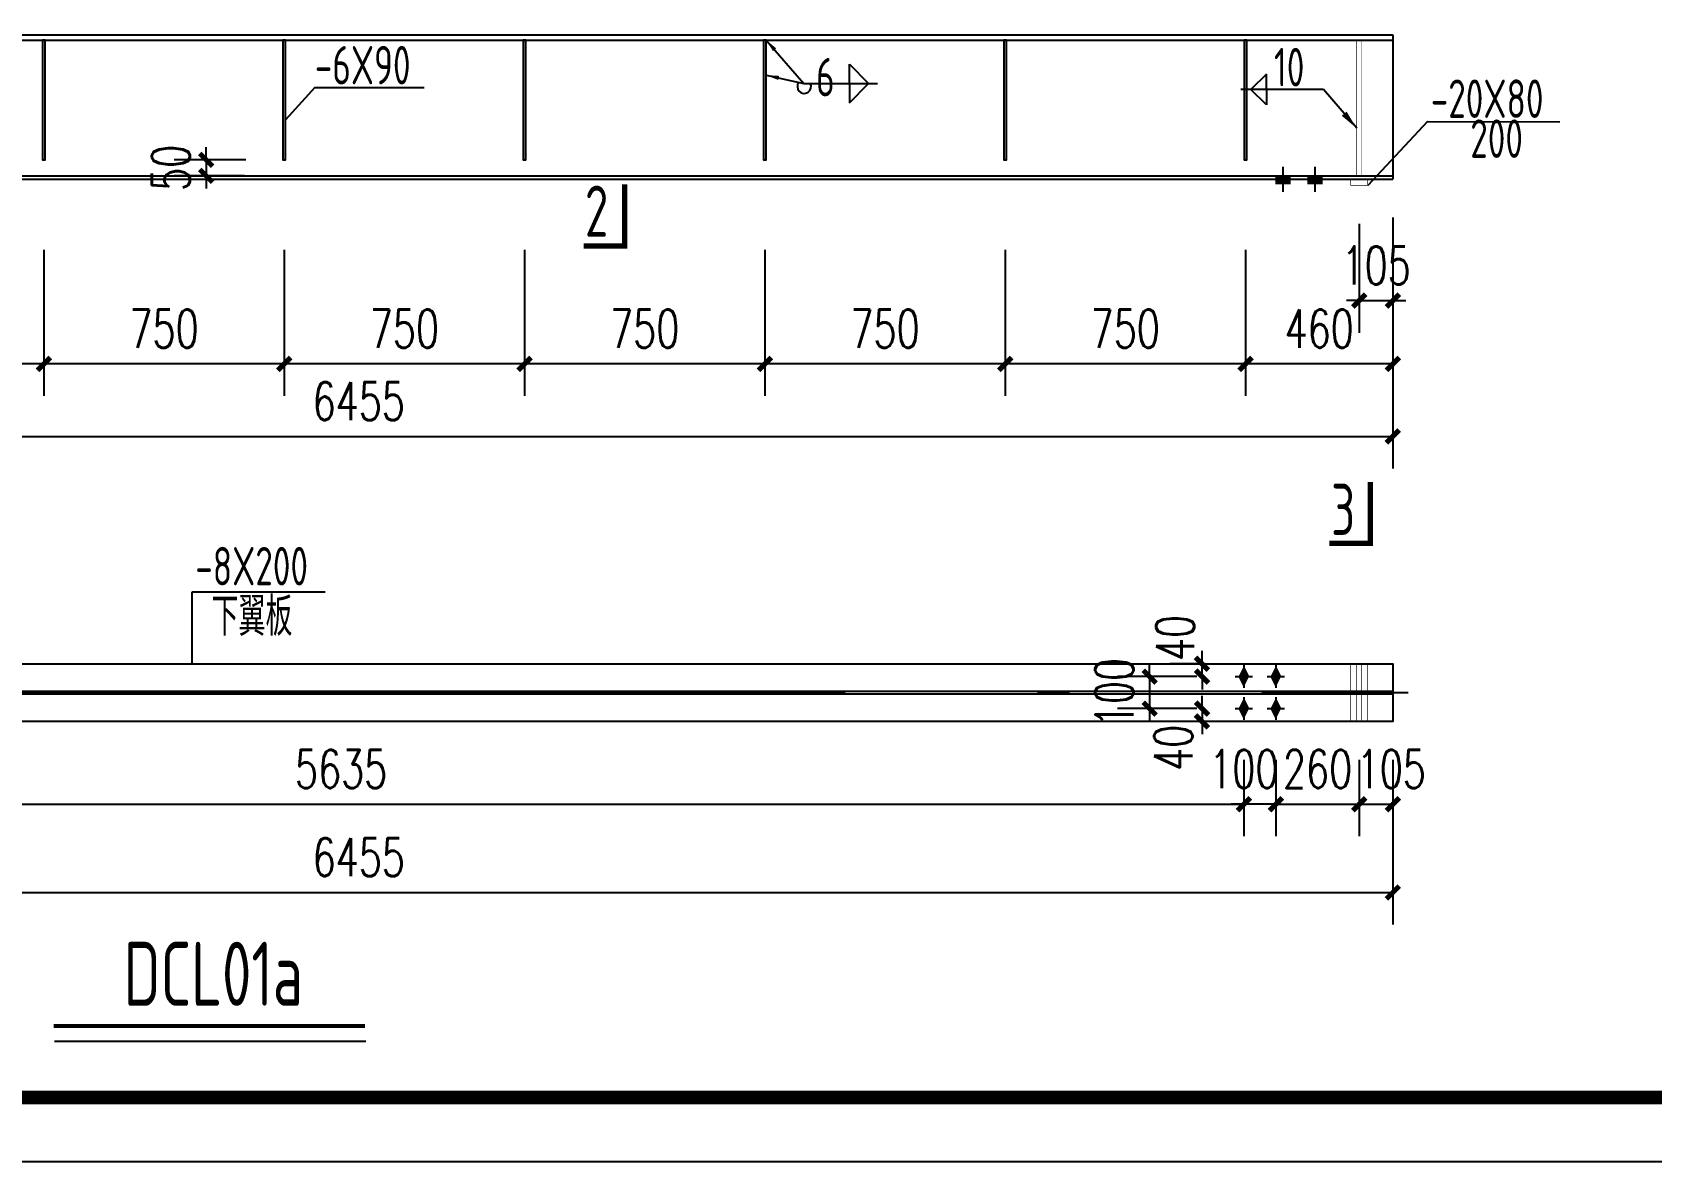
# Model space of a CAD drawing. Extents: x -33967 to 1773478, y -1022458 to -784650.
# Drawn here: x 801847 to 827114, y -1022458 to -1004831 of the extents above; entities that cross this region are included whole.
import ezdxf
from ezdxf.enums import TextEntityAlignment as Align

# ---------------------------------------------------------------- set-up
doc = ezdxf.new("R2010")
doc.units = 0
doc.header["$LTSCALE"] = 1000
doc.header["$MEASUREMENT"] = 0
doc.linetypes.add('ACAD_ISO04W100', pattern=[30.5, 24, -3, 0.5, -3])
doc.linetypes.add('DASHED', pattern=[0.75, 0.5, -0.25])
for name, color, linetype in [('AXIS', 3, 'Continuous'), ('BOLT', 251, 'Continuous'), ('NUM', 7, 'Continuous'), ('PUB_DIM', 3, 'Continuous'), ('PUB_TITLE', 4, 'Continuous'), ('PZ', 202, 'Continuous'), ('TEXT', 7, 'Continuous'), ('THIN', 7, 'Continuous'), ('WELD', 7, 'Continuous'), ('吊车梁', 161, 'Continuous'), ('框线', 252, 'Continuous'), ('轴线', 8, 'ACAD_ISO04W100')]:
    doc.layers.add(name, color=color, linetype=linetype)
doc.styles.add('_TCH_DIM_T3', font='SIMPLEX', dxfattribs={"width": 0.705882, "bigfont": 'GBCBIG'})
doc.styles.get("Standard").update_dxf_attribs({"font": 'gbenor.shx', "bigfont": 'gbcbig.shx'})
doc.styles.add('TSSD_Label', font='tssdeng.shx', dxfattribs={"width": 0.7, "bigfont": 'hztxt.shx'})
doc.dimstyles.new('TCH-200-5', dxfattribs={"dimtxt": 595, "dimasz": 200, "dimexe": 500, "dimexo": 600, "dimgap": 252.5, "dimtad": 1, "dimdec": 0, "dimlfac": 0.2, "dimzin": 0, "dimdsep": 46, "dimtxsty": '_TCH_DIM_T3', "dimblk": 'ARCHTICK', "dimcen": 0.09, "dimclrd": 124, "dimclre": 124, "dimclrt": 7, "dimazin": 2, "dimtfac": 1, "dimtdec": 0, "dimtix": 1, "dimtmove": 2, "dimatfit": 3, "dimfxl": 1, "dimtolj": 1, "dimtzin": 0, "dimarcsym": 0})
doc.dimstyles.new('TSSD_LEADER_STYLE_200.0', dxfattribs={"dimtxt": 0.18, "dimasz": 200, "dimexe": 0.18, "dimexo": 0.0625, "dimgap": 0.09, "dimtad": 0, "dimtih": 1, "dimtoh": 1, "dimdec": 4, "dimzin": 0, "dimdsep": 46, "dimtxsty": 'Standard', "dimcen": 0.09, "dimadec": 0, "dimazin": 0, "dimtfac": 1, "dimtdec": 4, "dimtofl": 0, "dimtmove": 0, "dimatfit": 3, "dimfxl": 1, "dimtolj": 1, "dimtzin": 0, "dimarcsym": 0})

# ---------------------------------------------------------------- blocks, each defined once
blk = doc.blocks.new('_WELD004')
at = {"color": 0, "linetype": 'ByBlock'}
for p, q in [((0, 1), (1, 0)), ((0, 0), (0, 1))]:
    blk.add_line(p, q, dxfattribs=at)
blk = doc.blocks.new('_ArchTick')
at = {"color": 0, "linetype": 'ByBlock', "const_width": 0.4}
blk.add_lwpolyline([(-0.5, -0.5), (0.5, 0.5)], dxfattribs=at)
blk = doc.blocks.new('*D318')
at = {"layer": 'AXIS', "color": 124, "lineweight": -2, "transparency": 16777216}
for p, q in [((804559, -1006821), (804559, -1006621)), ((805177, -1006821), (804059, -1006821)), ((804559, -1006821), (804559, -1007071)), ((805159, -1007071), (804059, -1007071)), ((804559, -1007071), (804559, -1007271))]:
    blk.add_line(p, q, dxfattribs=at)
at = {"layer": 'Defpoints', "color": 0, "transparency": 16777216}
for p in [(805777, -1006821, -3397), (804559, -1007071), (805759, -1007071, -6435)]:
    blk.add_point(p, dxfattribs=at)
at = {"layer": 'AXIS', "color": 124, "lineweight": -2, "transparency": 16777216, "xscale": 200, "yscale": 200, "zscale": 200}
for p, rotation in [((804559, -1006821), 270), ((804559, -1007071), 90)]:
    blk.add_blockref('_ArchTick', p, dxfattribs=dict(at, rotation=rotation))
at = {"layer": 'AXIS', "color": 7, "transparency": 16777216, "insert": (804009, -1006946), "char_height": 595, "attachment_point": 5, "rotation": 90, "style": '_TCH_DIM_T3'}
blk.add_mtext('\\A1;50', dxfattribs=at)
blk = doc.blocks.new('*D305')
at = {"layer": 'AXIS', "color": 124, "lineweight": -2, "transparency": 16777216}
for p, q in [((790802, -1007821), (790802, -1011638)), ((823077, -1007721), (823077, -1011638)), ((790802, -1011138), (823077, -1011138))]:
    blk.add_line(p, q, dxfattribs=at)
at = {"layer": 'Defpoints', "color": 0, "transparency": 16777216}
for p in [(823077, -1007121, -419), (790802, -1007221, 3397), (823077, -1011138)]:
    blk.add_point(p, dxfattribs=at)
at = {"layer": 'AXIS', "color": 124, "lineweight": -2, "transparency": 16777216, "xscale": 200, "yscale": 200, "zscale": 200, "rotation": 180}
blk.add_blockref('_ArchTick', (790802, -1011138), dxfattribs=at)
at = {"layer": 'AXIS', "color": 124, "lineweight": -2, "transparency": 16777216, "xscale": 200, "yscale": 200, "zscale": 200}
blk.add_blockref('_ArchTick', (823077, -1011138), dxfattribs=at)
at = {"layer": 'AXIS', "color": 7, "transparency": 16777216, "insert": (806940, -1010588), "char_height": 595, "width": 1480, "attachment_point": 5, "style": '_TCH_DIM_T3'}
blk.add_mtext('\\A1;6455', dxfattribs=at)
blk = doc.blocks.new('*D379')
at = {"layer": 'AXIS', "color": 124, "lineweight": -2, "transparency": 16777216}
for p, q in [((792577, -1016189), (792577, -1017379)), ((820752, -1016189), (820752, -1017379)), ((792577, -1016879), (820752, -1016879))]:
    blk.add_line(p, q, dxfattribs=at)
at = {"layer": 'Defpoints', "color": 0, "transparency": 16777216}
for p in [(792577, -1015589, 2977), (820752, -1015589, 2558), (820752, -1016879)]:
    blk.add_point(p, dxfattribs=at)
at = {"layer": 'AXIS', "color": 124, "lineweight": -2, "transparency": 16777216, "xscale": 200, "yscale": 200, "zscale": 200, "rotation": 180}
blk.add_blockref('_ArchTick', (792577, -1016879), dxfattribs=at)
at = {"layer": 'AXIS', "color": 124, "lineweight": -2, "transparency": 16777216, "xscale": 200, "yscale": 200, "zscale": 200}
blk.add_blockref('_ArchTick', (820752, -1016879), dxfattribs=at)
at = {"layer": 'AXIS', "color": 7, "transparency": 16777216, "insert": (806665, -1016329), "char_height": 595, "attachment_point": 5, "style": '_TCH_DIM_T3'}
blk.add_mtext('\\A1;5635', dxfattribs=at)
blk = doc.blocks.new('*D309')
at = {"layer": 'AXIS', "color": 124, "lineweight": -2, "transparency": 16777216}
for p, q in [((790802, -1016186), (790802, -1018757)), ((823077, -1016189), (823077, -1018757)), ((790802, -1018257), (823077, -1018257))]:
    blk.add_line(p, q, dxfattribs=at)
at = {"layer": 'Defpoints', "color": 0, "transparency": 16777216}
for p in [(790802, -1015586, 2977), (823077, -1015589, -419), (823077, -1018257)]:
    blk.add_point(p, dxfattribs=at)
at = {"layer": 'AXIS', "color": 124, "lineweight": -2, "transparency": 16777216, "xscale": 200, "yscale": 200, "zscale": 200, "rotation": 180}
blk.add_blockref('_ArchTick', (790802, -1018257), dxfattribs=at)
at = {"layer": 'AXIS', "color": 124, "lineweight": -2, "transparency": 16777216, "xscale": 200, "yscale": 200, "zscale": 200}
blk.add_blockref('_ArchTick', (823077, -1018257), dxfattribs=at)
at = {"layer": 'AXIS', "color": 7, "transparency": 16777216, "insert": (806940, -1017707), "char_height": 595, "attachment_point": 5, "style": '_TCH_DIM_T3'}
blk.add_mtext('\\A1;{\\W0.70588;6455}', dxfattribs=at)
blk = doc.blocks.new('*D310')
at = {"layer": 'AXIS', "color": 124, "lineweight": -2, "transparency": 16777216}
for p, q in [((821252, -1016189), (821252, -1017380)), ((822552, -1016186), (822552, -1017380)), ((821252, -1016880), (821052, -1016880)), ((821252, -1016880), (822552, -1016880)), ((822552, -1016880), (822752, -1016880))]:
    blk.add_line(p, q, dxfattribs=at)
at = {"layer": 'Defpoints', "color": 0, "transparency": 16777216}
for p in [(821252, -1015589, 2977), (822552, -1015586), (822552, -1016880)]:
    blk.add_point(p, dxfattribs=at)
at = {"layer": 'AXIS', "color": 124, "lineweight": -2, "transparency": 16777216, "xscale": 200, "yscale": 200, "zscale": 200}
blk.add_blockref('_ArchTick', (821252, -1016880), dxfattribs=at)
at = {"layer": 'AXIS', "color": 124, "lineweight": -2, "transparency": 16777216, "xscale": 200, "yscale": 200, "zscale": 200, "rotation": 180}
blk.add_blockref('_ArchTick', (822552, -1016880), dxfattribs=at)
at = {"layer": 'AXIS', "color": 7, "transparency": 16777216, "insert": (821902, -1016330), "char_height": 595, "attachment_point": 5, "style": '_TCH_DIM_T3'}
blk.add_mtext('\\A1;260', dxfattribs=at)
blk = doc.blocks.new('*D311')
at = {"layer": 'AXIS', "color": 124, "lineweight": -2, "transparency": 16777216}
for p, q in [((820752, -1016189), (820752, -1017380)), ((821252, -1016189), (821252, -1017380)), ((820752, -1016880), (820552, -1016880)), ((821252, -1016880), (820752, -1016880)), ((821252, -1016880), (821452, -1016880))]:
    blk.add_line(p, q, dxfattribs=at)
at = {"layer": 'Defpoints', "color": 0, "transparency": 16777216}
for p in [(820752, -1015589, 2977), (821252, -1015589, 2977), (820752, -1016880)]:
    blk.add_point(p, dxfattribs=at)
at = {"layer": 'AXIS', "color": 124, "lineweight": -2, "transparency": 16777216, "xscale": 200, "yscale": 200, "zscale": 200}
blk.add_blockref('_ArchTick', (820752, -1016880), dxfattribs=at)
at = {"layer": 'AXIS', "color": 124, "lineweight": -2, "transparency": 16777216, "xscale": 200, "yscale": 200, "zscale": 200, "rotation": 180}
blk.add_blockref('_ArchTick', (821252, -1016880), dxfattribs=at)
at = {"layer": 'AXIS', "color": 7, "transparency": 16777216, "insert": (820752, -1016330), "char_height": 595, "attachment_point": 5, "style": '_TCH_DIM_T3'}
blk.add_mtext('\\A1;100', dxfattribs=at)
blk = doc.blocks.new('*D312')
at = {"layer": 'AXIS', "color": 124, "lineweight": -2, "transparency": 16777216}
for p, q in [((802027, -1008226), (802027, -1010507)), ((805777, -1008226), (805777, -1010507)), ((805777, -1010007), (802027, -1010007))]:
    blk.add_line(p, q, dxfattribs=at)
at = {"layer": 'Defpoints', "color": 0, "transparency": 16777216}
for p in [(802027, -1007626), (805777, -1007626), (802027, -1010007)]:
    blk.add_point(p, dxfattribs=at)
at = {"layer": 'AXIS', "color": 124, "lineweight": -2, "transparency": 16777216, "xscale": 200, "yscale": 200, "zscale": 200, "rotation": 180}
blk.add_blockref('_ArchTick', (802027, -1010007), dxfattribs=at)
at = {"layer": 'AXIS', "color": 124, "lineweight": -2, "transparency": 16777216, "xscale": 200, "yscale": 200, "zscale": 200}
blk.add_blockref('_ArchTick', (805777, -1010007), dxfattribs=at)
at = {"layer": 'AXIS', "color": 7, "transparency": 16777216, "insert": (803902, -1009457), "char_height": 595, "attachment_point": 5, "style": '_TCH_DIM_T3'}
blk.add_mtext('\\A1;750', dxfattribs=at)
blk = doc.blocks.new('*D313')
at = {"layer": 'AXIS', "color": 124, "lineweight": -2, "transparency": 16777216}
for p, q in [((805777, -1008226), (805777, -1010507)), ((809527, -1008226), (809527, -1010507)), ((809527, -1010007), (805777, -1010007))]:
    blk.add_line(p, q, dxfattribs=at)
at = {"layer": 'Defpoints', "color": 0, "transparency": 16777216}
for p in [(805777, -1007626), (809527, -1007626), (805777, -1010007)]:
    blk.add_point(p, dxfattribs=at)
at = {"layer": 'AXIS', "color": 124, "lineweight": -2, "transparency": 16777216, "xscale": 200, "yscale": 200, "zscale": 200, "rotation": 180}
blk.add_blockref('_ArchTick', (805777, -1010007), dxfattribs=at)
at = {"layer": 'AXIS', "color": 124, "lineweight": -2, "transparency": 16777216, "xscale": 200, "yscale": 200, "zscale": 200}
blk.add_blockref('_ArchTick', (809527, -1010007), dxfattribs=at)
at = {"layer": 'AXIS', "color": 7, "transparency": 16777216, "insert": (807652, -1009457), "char_height": 595, "attachment_point": 5, "style": '_TCH_DIM_T3'}
blk.add_mtext('\\A1;750', dxfattribs=at)
blk = doc.blocks.new('*D314')
at = {"layer": 'AXIS', "color": 124, "lineweight": -2, "transparency": 16777216}
for p, q in [((809527, -1008226), (809527, -1010507)), ((813277, -1008226), (813277, -1010507)), ((813277, -1010007), (809527, -1010007))]:
    blk.add_line(p, q, dxfattribs=at)
at = {"layer": 'Defpoints', "color": 0, "transparency": 16777216}
for p in [(809527, -1007626), (813277, -1007626), (809527, -1010007)]:
    blk.add_point(p, dxfattribs=at)
at = {"layer": 'AXIS', "color": 124, "lineweight": -2, "transparency": 16777216, "xscale": 200, "yscale": 200, "zscale": 200, "rotation": 180}
blk.add_blockref('_ArchTick', (809527, -1010007), dxfattribs=at)
at = {"layer": 'AXIS', "color": 124, "lineweight": -2, "transparency": 16777216, "xscale": 200, "yscale": 200, "zscale": 200}
blk.add_blockref('_ArchTick', (813277, -1010007), dxfattribs=at)
at = {"layer": 'AXIS', "color": 7, "transparency": 16777216, "insert": (811402, -1009457), "char_height": 595, "attachment_point": 5, "style": '_TCH_DIM_T3'}
blk.add_mtext('\\A1;750', dxfattribs=at)
blk = doc.blocks.new('*D315')
at = {"layer": 'AXIS', "color": 124, "lineweight": -2, "transparency": 16777216}
for p, q in [((813277, -1008226), (813277, -1010507)), ((817027, -1008411), (817027, -1010507)), ((817027, -1010007), (813277, -1010007))]:
    blk.add_line(p, q, dxfattribs=at)
at = {"layer": 'Defpoints', "color": 0, "transparency": 16777216}
for p in [(813277, -1007626), (817027, -1007811), (813277, -1010007)]:
    blk.add_point(p, dxfattribs=at)
at = {"layer": 'AXIS', "color": 124, "lineweight": -2, "transparency": 16777216, "xscale": 200, "yscale": 200, "zscale": 200, "rotation": 180}
blk.add_blockref('_ArchTick', (813277, -1010007), dxfattribs=at)
at = {"layer": 'AXIS', "color": 124, "lineweight": -2, "transparency": 16777216, "xscale": 200, "yscale": 200, "zscale": 200}
blk.add_blockref('_ArchTick', (817027, -1010007), dxfattribs=at)
at = {"layer": 'AXIS', "color": 7, "transparency": 16777216, "insert": (815152, -1009457), "char_height": 595, "attachment_point": 5, "style": '_TCH_DIM_T3'}
blk.add_mtext('\\A1;750', dxfattribs=at)
blk = doc.blocks.new('*D367')
at = {"layer": 'AXIS', "color": 124, "lineweight": -2, "transparency": 16777216}
for p, q in [((820017, -1014687), (819599, -1014687)), ((820099, -1014687), (820099, -1014487)), ((820099, -1014887), (820099, -1014687)), ((820017, -1014887), (819599, -1014887)), ((820099, -1014887), (820099, -1015087))]:
    blk.add_line(p, q, dxfattribs=at)
at = {"layer": 'Defpoints', "color": 0, "transparency": 16777216}
for p in [(820099, -1014687), (820617, -1014687, -8052), (820617, -1014887, 8932)]:
    blk.add_point(p, dxfattribs=at)
at = {"layer": 'AXIS', "color": 124, "lineweight": -2, "transparency": 16777216, "xscale": 200, "yscale": 200, "zscale": 200}
for p, rotation in [((820099, -1014687), 270), ((820099, -1014887), 90)]:
    blk.add_blockref('_ArchTick', p, dxfattribs=dict(at, rotation=rotation))
at = {"layer": 'AXIS', "color": 7, "transparency": 16777216, "insert": (819679, -1014285), "char_height": 595, "attachment_point": 5, "rotation": 90, "style": '_TCH_DIM_T3'}
blk.add_mtext('\\A1;40', dxfattribs=at)
blk = doc.blocks.new('*D301')
at = {"layer": 'AXIS', "color": 124, "lineweight": -2, "transparency": 16777216}
for p, q in [((819281, -1014887), (819281, -1014687)), ((820017, -1014887), (818781, -1014887)), ((819281, -1014887), (819281, -1015387)), ((820017, -1015387), (818781, -1015387)), ((819281, -1015387), (819281, -1015587))]:
    blk.add_line(p, q, dxfattribs=at)
at = {"layer": 'Defpoints', "color": 0, "transparency": 16777216}
for p in [(820617, -1014887, 8932), (819281, -1015387), (820617, -1015387, 8932)]:
    blk.add_point(p, dxfattribs=at)
at = {"layer": 'AXIS', "color": 124, "lineweight": -2, "transparency": 16777216, "xscale": 200, "yscale": 200, "zscale": 200}
for p, rotation in [((819281, -1014887), 270), ((819281, -1015387), 90)]:
    blk.add_blockref('_ArchTick', p, dxfattribs=dict(at, rotation=rotation))
at = {"layer": 'AXIS', "color": 7, "transparency": 16777216, "insert": (818731, -1015137), "char_height": 595, "attachment_point": 5, "rotation": 90, "style": '_TCH_DIM_T3'}
blk.add_mtext('\\A1;100', dxfattribs=at)
blk = doc.blocks.new('*D368')
at = {"layer": 'AXIS', "color": 124, "lineweight": -2, "transparency": 16777216}
for p, q in [((820099, -1015387), (820099, -1015187)), ((820017, -1015387), (819599, -1015387)), ((820099, -1015387), (820099, -1015587)), ((820017, -1015587), (819599, -1015587)), ((820099, -1015587), (820099, -1015787))]:
    blk.add_line(p, q, dxfattribs=at)
at = {"layer": 'Defpoints', "color": 0, "transparency": 16777216}
for p in [(820617, -1015387, 8932), (820099, -1015587), (820617, -1015587, -8052)]:
    blk.add_point(p, dxfattribs=at)
at = {"layer": 'AXIS', "color": 124, "lineweight": -2, "transparency": 16777216, "xscale": 200, "yscale": 200, "zscale": 200}
for p, rotation in [((820099, -1015387), 270), ((820099, -1015587), 90)]:
    blk.add_blockref('_ArchTick', p, dxfattribs=dict(at, rotation=rotation))
at = {"layer": 'AXIS', "color": 7, "transparency": 16777216, "insert": (819652, -1016000), "char_height": 595, "attachment_point": 5, "rotation": 90, "style": '_TCH_DIM_T3'}
blk.add_mtext('\\A1;40', dxfattribs=at)
blk = doc.blocks.new('*D302')
at = {"layer": 'AXIS', "color": 124, "lineweight": -2, "transparency": 16777216}
for p, q in [((798277, -1008226), (798277, -1010507)), ((802027, -1008226), (802027, -1010507)), ((802027, -1010007), (798277, -1010007))]:
    blk.add_line(p, q, dxfattribs=at)
at = {"layer": 'Defpoints', "color": 0, "transparency": 16777216}
for p in [(798277, -1007626), (802027, -1007626), (798277, -1010007)]:
    blk.add_point(p, dxfattribs=at)
at = {"layer": 'AXIS', "color": 124, "lineweight": -2, "transparency": 16777216, "xscale": 200, "yscale": 200, "zscale": 200, "rotation": 180}
blk.add_blockref('_ArchTick', (798277, -1010007), dxfattribs=at)
at = {"layer": 'AXIS', "color": 124, "lineweight": -2, "transparency": 16777216, "xscale": 200, "yscale": 200, "zscale": 200}
blk.add_blockref('_ArchTick', (802027, -1010007), dxfattribs=at)
at = {"layer": 'AXIS', "color": 7, "transparency": 16777216, "insert": (800152, -1009457), "char_height": 595, "attachment_point": 5, "style": '_TCH_DIM_T3'}
blk.add_mtext('\\A1;750', dxfattribs=at)
blk = doc.blocks.new('*D303')
at = {"layer": 'AXIS', "color": 124, "lineweight": -2, "transparency": 16777216}
for p, q in [((822552, -1016189), (822552, -1017380)), ((823077, -1016189), (823077, -1017380)), ((822552, -1016880), (823077, -1016880))]:
    blk.add_line(p, q, dxfattribs=at)
at = {"layer": 'Defpoints', "color": 0, "transparency": 16777216}
for p in [(822552, -1015589, 2977), (823077, -1015589), (823077, -1016880)]:
    blk.add_point(p, dxfattribs=at)
at = {"layer": 'AXIS', "color": 124, "lineweight": -2, "transparency": 16777216, "xscale": 200, "yscale": 200, "zscale": 200, "rotation": 180}
blk.add_blockref('_ArchTick', (822552, -1016880), dxfattribs=at)
at = {"layer": 'AXIS', "color": 124, "lineweight": -2, "transparency": 16777216, "xscale": 200, "yscale": 200, "zscale": 200}
blk.add_blockref('_ArchTick', (823077, -1016880), dxfattribs=at)
at = {"layer": 'AXIS', "color": 7, "transparency": 16777216, "insert": (823052, -1016330), "char_height": 595, "attachment_point": 5, "style": '_TCH_DIM_T3'}
blk.add_mtext('\\A1;105', dxfattribs=at)
blk = doc.blocks.new('*D369')
at = {"layer": 'AXIS', "color": 124, "lineweight": -2, "transparency": 16777216}
for p, q in [((822552, -1007821), (822552, -1009519)), ((823077, -1007721), (823077, -1009519)), ((822552, -1009019), (822352, -1009019)), ((822552, -1009019), (823077, -1009019)), ((823077, -1009019), (823277, -1009019))]:
    blk.add_line(p, q, dxfattribs=at)
at = {"layer": 'Defpoints', "color": 0, "transparency": 16777216}
for p in [(823077, -1007121, -1955), (822552, -1007221, -1955), (823077, -1009019)]:
    blk.add_point(p, dxfattribs=at)
at = {"layer": 'AXIS', "color": 124, "lineweight": -2, "transparency": 16777216, "xscale": 200, "yscale": 200, "zscale": 200}
blk.add_blockref('_ArchTick', (822552, -1009019), dxfattribs=at)
at = {"layer": 'AXIS', "color": 124, "lineweight": -2, "transparency": 16777216, "xscale": 200, "yscale": 200, "zscale": 200, "rotation": 180}
blk.add_blockref('_ArchTick', (823077, -1009019), dxfattribs=at)
at = {"layer": 'AXIS', "color": 7, "transparency": 16777216, "insert": (822815, -1008469), "char_height": 595, "attachment_point": 5, "style": '_TCH_DIM_T3'}
blk.add_mtext('\\A1;105', dxfattribs=at)
blk = doc.blocks.new('*D1674')
at = {"layer": 'AXIS', "color": 124, "lineweight": -2, "transparency": 16777216}
for p, q in [((817027, -1008226), (817027, -1010507)), ((820777, -1008411), (820777, -1010507)), ((820777, -1010007), (817027, -1010007))]:
    blk.add_line(p, q, dxfattribs=at)
at = {"layer": 'Defpoints', "color": 0, "transparency": 16777216}
for p in [(817027, -1007626), (820777, -1007811), (817027, -1010007)]:
    blk.add_point(p, dxfattribs=at)
at = {"layer": 'AXIS', "color": 124, "lineweight": -2, "transparency": 16777216, "xscale": 200, "yscale": 200, "zscale": 200, "rotation": 180}
blk.add_blockref('_ArchTick', (817027, -1010007), dxfattribs=at)
at = {"layer": 'AXIS', "color": 124, "lineweight": -2, "transparency": 16777216, "xscale": 200, "yscale": 200, "zscale": 200}
blk.add_blockref('_ArchTick', (820777, -1010007), dxfattribs=at)
at = {"layer": 'AXIS', "color": 7, "transparency": 16777216, "insert": (818902, -1009457), "char_height": 595, "attachment_point": 5, "style": '_TCH_DIM_T3'}
blk.add_mtext('\\A1;750', dxfattribs=at)
blk = doc.blocks.new('*D1675')
at = {"layer": 'AXIS', "color": 124, "lineweight": -2, "transparency": 16777216}
for p, q in [((820777, -1008226), (820777, -1010507)), ((823077, -1008411), (823077, -1010507)), ((823077, -1010007), (820777, -1010007))]:
    blk.add_line(p, q, dxfattribs=at)
at = {"layer": 'Defpoints', "color": 0, "transparency": 16777216}
for p in [(820777, -1007626), (823077, -1007811, 1536), (820777, -1010007)]:
    blk.add_point(p, dxfattribs=at)
at = {"layer": 'AXIS', "color": 124, "lineweight": -2, "transparency": 16777216, "xscale": 200, "yscale": 200, "zscale": 200, "rotation": 180}
blk.add_blockref('_ArchTick', (820777, -1010007), dxfattribs=at)
at = {"layer": 'AXIS', "color": 124, "lineweight": -2, "transparency": 16777216, "xscale": 200, "yscale": 200, "zscale": 200}
blk.add_blockref('_ArchTick', (823077, -1010007), dxfattribs=at)
at = {"layer": 'AXIS', "color": 7, "transparency": 16777216, "insert": (821927, -1009457), "char_height": 595, "attachment_point": 5, "style": '_TCH_DIM_T3'}
blk.add_mtext('\\A1;460', dxfattribs=at)

msp = doc.modelspace()

# ---------------------------------------------------------------- hatches: boundary and pattern name
at = {"layer": 'BOLT'}
for points in [[(820752.4, -1014751.9), (820684.9, -1014886.9), (820752.4, -1015021.9), (820819.9, -1014886.9)], [(821252.4, -1014751.9), (821184.9, -1014886.9), (821252.4, -1015021.9), (821319.9, -1014886.9)], [(820752.4, -1015251.9), (820684.9, -1015386.9), (820752.4, -1015521.9), (820819.9, -1015386.9)], [(821252.4, -1015251.9), (821184.9, -1015386.9), (821252.4, -1015521.9), (821319.9, -1015386.9)]]:
    msp.add_hatch(color=256, dxfattribs=at).paths.add_polyline_path(points)

# ---------------------------------------------------------------- linework, layer by layer
at = {"layer": 'AXIS'}
for p, q in [((806256.8, -1005693.9, -1535.9), (805797.4, -1006199.1, -1535.9)), ((806256.8, -1005693.9, -1535.9), (807961.9, -1005693.9, -1535.9)), ((823616.6, -1006224.9, -2457.2), (822685.7, -1007221.2, -1955.4)), ((823616.6, -1006224.9, -2457.2), (825683.2, -1006226.4, -2457.2)), ((804339.8, -1014686.2, 1441.4), (804339.8, -1013565.6, 1441.4)), ((804339.8, -1013565.6, 1441.4), (806417.4, -1013565.6, 1441.4))]:
    msp.add_line(p, q, dxfattribs=at)
at = {"layer": 'AXIS', "color": 11, "true_color": 0xf27172, "const_width": 10, "elevation": -1955.4}
for points in [[(822592.5, -1004951.2), (822592.4, -1007071.2), (822512.4, -1007071.2), (822512.5, -1004951.2), (822592.5, -1004951.2)], [(822419, -1007121.2), (822419, -1007221.2), (822685.7, -1007221.2), (822685.7, -1007121.2), (822419, -1007121.2)], [(822591.9, -1015116.2), (822592.4, -1014686.2), (822512.4, -1014686.2), (822511.9, -1015116.2), (822591.9, -1015116.2)], [(822591.9, -1015156.2), (822592.4, -1015586.2), (822512.4, -1015586.2), (822511.9, -1015156.2), (822591.9, -1015156.2)]]:
    msp.add_lwpolyline(points, dxfattribs=at)
at = {"layer": 'BOLT'}
for p, q in [((820752.4, -1014709.4, 20983.3), (820752.4, -1015064.4, 20983.3)), ((821252.4, -1014709.4, 20983.3), (821252.4, -1015064.4, 20983.3)), ((820617.4, -1014886.9, 20983.3), (820887.4, -1014886.9, 20983.3)), ((820752.4, -1014751.9, 20983.3), (820684.9, -1014886.9, 20983.3)), ((820752.4, -1015021.9, 20983.3), (820684.9, -1014886.9, 20983.3)), ((820752.4, -1014751.9, 20983.3), (820819.9, -1014886.9, 20983.3)), ((820752.4, -1015021.9, 20983.3), (820819.9, -1014886.9, 20983.3)), ((821117.4, -1014886.9, 20983.3), (821387.4, -1014886.9, 20983.3)), ((821252.4, -1014751.9, 20983.3), (821184.9, -1014886.9, 20983.3)), ((821252.4, -1015021.9, 20983.3), (821184.9, -1014886.9, 20983.3)), ((821252.4, -1014751.9, 20983.3), (821319.9, -1014886.9, 20983.3)), ((821252.4, -1015021.9, 20983.3), (821319.9, -1014886.9, 20983.3)), ((820752.4, -1015209.4, 20983.3), (820752.4, -1015564.4, 20983.3)), ((821252.4, -1015209.4, 20983.3), (821252.4, -1015564.4, 20983.3)), ((820617.4, -1015386.9, 20983.3), (820887.4, -1015386.9, 20983.3)), ((820752.4, -1015251.9, 20983.3), (820684.9, -1015386.9, 20983.3)), ((820752.4, -1015521.9, 20983.3), (820684.9, -1015386.9, 20983.3)), ((820752.4, -1015251.9, 20983.3), (820819.9, -1015386.9, 20983.3)), ((820752.4, -1015521.9, 20983.3), (820819.9, -1015386.9, 20983.3)), ((821117.4, -1015386.9, 20983.3), (821387.4, -1015386.9, 20983.3)), ((821252.4, -1015251.9, 20983.3), (821184.9, -1015386.9, 20983.3)), ((821252.4, -1015521.9, 20983.3), (821184.9, -1015386.9, 20983.3)), ((821252.4, -1015251.9, 20983.3), (821319.9, -1015386.9, 20983.3)), ((821252.4, -1015521.9, 20983.3), (821319.9, -1015386.9, 20983.3))]:
    msp.add_line(p, q, dxfattribs=at)
at = {"layer": 'BOLT', "const_width": 240, "elevation": -11726.3}
for points in [[(821361.2, -1007071.2), (821361.2, -1007201.2)], [(821861.2, -1007071.2), (821861.2, -1007201.2)]]:
    msp.add_lwpolyline(points, dxfattribs=at)
at = {"layer": 'NUM', "const_width": 65.2}
msp.add_lwpolyline([(802177.9, -1020340.8), (807038.3, -1020340.8)], dxfattribs=at)
at = {"layer": 'PUB_DIM', "const_width": 84}
for points, elevation in [([(811087.7, -1007204), (811087.7, -1008164), (810447.7, -1008164)], -13613.2), ([(822726.9, -1011848.5), (822726.9, -1012808.5), (822086.9, -1012808.5)], -11726.3)]:
    msp.add_lwpolyline(points, dxfattribs=dict(at, elevation=elevation))
at = {"layer": 'PUB_TITLE'}
msp.add_lwpolyline([(783071.1, -1022458.4), (867071.1, -1022458.4), (867071.1, -963058.4), (783071.1, -963058.4)], close=True, dxfattribs=at)
at = {"layer": 'PUB_TITLE', "const_width": 212.1}
msp.add_lwpolyline([(785891.4, -1021458.4), (866071.1, -1021458.4), (866071.1, -964058.4), (785891.4, -964058.4)], close=True, dxfattribs=at)
at = {"layer": 'PZ', "elevation": -1535.9}
for points in [[(802047.4, -1004951.2), (802007.4, -1004951.2), (802007.4, -1006821.2), (802047.4, -1006821.2)], [(805797.4, -1004951.2), (805757.4, -1004951.2), (805757.4, -1006821.2), (805797.4, -1006821.2)], [(809547.4, -1004951.2), (809507.4, -1004951.2), (809507.4, -1006821.2), (809547.4, -1006821.2)], [(813297.4, -1004951.2), (813257.4, -1004951.2), (813257.4, -1006821.2), (813297.4, -1006821.2)], [(817047.4, -1004951.2), (817007.4, -1004951.2), (817007.4, -1006821.2), (817047.4, -1006821.2)], [(820797.4, -1004951.2), (820757.4, -1004951.2), (820757.4, -1006821.2), (820797.4, -1006821.2)]]:
    msp.add_lwpolyline(points, close=True, dxfattribs=at)
at = {"layer": 'PZ', "linetype": 'DASHED', "ltscale": 0.1, "const_width": 10, "elevation": -1955.4}
msp.add_lwpolyline([(822418.4, -1014686.2), (822685.3, -1014686.2), (822685.3, -1015586.2), (822419.5, -1015586.2), (822418.4, -1014686.2)], dxfattribs=at)
at = {"layer": 'THIN'}
msp.add_lwpolyline([(802192, -1020576.4), (807052.4, -1020576.4)], dxfattribs=at)
at = {"layer": 'WELD'}
for p, q in [((813887, -1005629.2, -1116.5), (815036.8, -1005629.2, -1116.5)), ((821993.6, -1005724.3, -1363.8), (820702.5, -1005724.3, -1363.8))]:
    msp.add_line(p, q, dxfattribs=at)
msp.add_arc((813891.2, -1005676.8, -1116.5), 107, 142.41447, 26.36798, dxfattribs=at)
at = {"layer": '吊车梁'}
for p, q in [((790882.4, -1004871.2, 1860.9), (823077.4, -1004871.2, -1955.4)), ((823077.4, -1004871.2, -1955.4), (823077.4, -1007121.2, -1955.4)), ((790882.4, -1004951.2, 1860.9), (823077.4, -1004951.2, -1955.4)), ((790882.4, -1007071.2, 1860.9), (823077.4, -1007071.2, -1955.4)), ((790882.4, -1007121.2, 1860.9), (823077.4, -1007121.2, -1955.4)), ((790882.4, -1015116.2, 1441.4), (823077.4, -1015116.2, -11266.7)), ((790882.4, -1015156.2, 1441.4), (823077.4, -1015156.2, -11254.1))]:
    msp.add_line(p, q, dxfattribs=at)
at = {"layer": '吊车梁', "elevation": 1441.4}
msp.add_lwpolyline([(790882.4, -1014686.2), (823077.4, -1014686.2), (823077.4, -1015586.2), (790882.4, -1015586.2)], close=True, dxfattribs=at)
at = {"layer": '框线'}
for p, q in [((821361.2, -1006930.6, -11726.3), (821361.2, -1007320.7, -11726.3)), ((821861.2, -1006930.6, -11726.3), (821861.2, -1007320.7, -11726.3))]:
    msp.add_line(p, q, dxfattribs=at)
at = {"layer": '轴线'}
msp.add_line((790529.6, -1015136.2, 1441.4), (823314.7, -1015136.2, -11726.3), dxfattribs=at)

# ---------------------------------------------------------------- block references
at = {"layer": 'WELD'}
for p, xscale, yscale, zscale in [((814595.9, -1005629.2, -1116.5), 300, 300, 300), ((821102.5, -1005724.3, -1363.8), -240, 240, 240)]:
    msp.add_blockref('_WELD004', p, dxfattribs=dict(at, xscale=xscale, yscale=yscale, zscale=zscale))
for p, xscale, yscale, zscale, rotation in [((814595.9, -1005629.2, -1116.5), -300, 300, 300.0000000000001, 180), ((821102.5, -1005724.3, -1363.8), 240, 240, 240, 180.0000000000054)]:
    msp.add_blockref('_WELD004', p, dxfattribs=dict(at, xscale=xscale, yscale=yscale, zscale=zscale, rotation=rotation))

# ---------------------------------------------------------------- texts
at = {"layer": 'TEXT', "style": 'TSSD_Label', "width": 0.7}
for s, p in [('-6X90', (806254.3, -1005643.4, -1708.1)), ('10', (821221.5, -1005674.3, -1363.8)), ('6', (814076.5, -1005829.2, -1116.5)), ('-20X80', (823668.3, -1006166.7, -2640.9)), ('200', (824284.2, -1006790.5, -2640.9)), ('-8X200', (804389, -1013463.4, 1166)), ('下翼板', (804644.4, -1014250.9, 1166))]:
    msp.add_text(s, height=600, dxfattribs=at).set_placement(p)
for s, height, p in [('2', 800, (810651.8, -1007622.6, -13888.6)), ('3', 800, (822301.1, -1012277.6, -12001.8)), ('DCL01a', 1000, (804670.1, -1019526.5, -224.5))]:
    msp.add_text(s, height=height, dxfattribs=at).set_placement(p, align=Align.MIDDLE_CENTER)

# ---------------------------------------------------------------- dimensions: what is measured, and where the dimension line sits
at = {"layer": 'AXIS'}
for base, p1, p2, angle, picture, middle in [((804559.5, -1007071.2, 1860.9), (805777.4, -1006821.2, -1535.9), (805758.5, -1007071.2, -4573.7), 90, '*D318', (804009.5, -1006946.2, 1860.9)), ((798277.4, -1010007.2, -1535.9), (802027.4, -1007626.1, -1535.9), (798277.4, -1007626.1, -1535.9), 180, '*D302', (800152.4, -1009457.2, -1535.9)), ((802027.4, -1010007.2, -1535.9), (805777.4, -1007626.1, -1535.9), (802027.4, -1007626.1, -1535.9), 180, '*D312', (803902.4, -1009457.2, -1535.9)), ((805777.4, -1010007.2, -1535.9), (809527.4, -1007626.1, -1535.9), (805777.4, -1007626.1, -1535.9), 180, '*D313', (807652.4, -1009457.2, -1535.9)), ((809527.4, -1010007.2, -1535.9), (813277.4, -1007626.1, -1535.9), (809527.4, -1007626.1, -1535.9), 180, '*D314', (811402.4, -1009457.2, -1535.9)), ((813277.4, -1010007.2, -1535.9), (817027.4, -1007811.1, -1535.9), (813277.4, -1007626.1, -1535.9), 180, '*D315', (815152.4, -1009457.2, -1535.9)), ((817027.4, -1010007.2, -1535.9), (820777.4, -1007811.1, -1535.9), (817027.4, -1007626.1, -1535.9), 180, '*D1674', (818902.4, -1009457.2, -1535.9)), ((820777.4, -1010007.2, -1535.9), (823077.4, -1007811.1), (820777.4, -1007626.1, -1535.9), 180, '*D1675', (821927.4, -1009457.2, -1535.9)), ((822552.4, -1016879.7, -1955.4), (821252.4, -1015589.4, 1022), (822552.4, -1015586.2, -1955.4), 180, '*D310', (821902.4, -1016329.7, -1955.4))]:
    dim = msp.add_linear_dim(base=base, p1=p1, p2=p2, angle=angle, dimstyle='TCH-200-5', dxfattribs=at)
    dim.commit()
    dim.dimension.update_dxf_attribs({"geometry": picture, "text_midpoint": middle})
for base, p1, p2, picture, middle in [((823077.4, -1011138, -1535.9), (790802.4, -1007221.2, 1860.9), (823077.4, -1007121.2, -1955.4), '*D305', (806939.9, -1010588, -1535.9)), ((823077.4, -1009018.6), (822552.4, -1007221.2, -1955.4), (823077.4, -1007121.2, -1955.4), '*D369', (822814.9, -1008468.6)), ((820752.4, -1016879, -1535.9), (792577.4, -1015588.7, 1441.4), (820752.4, -1015589.4, 1022), '*D379', (806664.9, -1016329, -1535.9))]:
    dim = msp.add_linear_dim(base=base, p1=p1, p2=p2, dimstyle='TCH-200-5', dxfattribs=at)
    dim.commit()
    dim.dimension.update_dxf_attribs({"geometry": picture, "text_midpoint": middle})
for base, p1, p2, angle, picture, middle in [((820099.3, -1014686.9, 12051.2), (820617.4, -1014886.9, 20983.3), (820617.4, -1014686.9, 3999.4), 90, '*D367', (819679, -1014284.9, 12051.2)), ((820099.3, -1015586.9, 12051.2), (820617.4, -1015386.9, 20983.3), (820617.4, -1015586.9, 3999.4), 90, '*D368', (819652, -1016000, 12051.2)), ((820752.4, -1016879.7, -1955.4), (821252.4, -1015589.4, 1022), (820752.4, -1015589.4, 1022), 180, '*D311', (820752.4, -1016329.7, -1955.4))]:
    dim = msp.add_linear_dim(base=base, p1=p1, p2=p2, angle=angle, dimstyle='TCH-200-5', dxfattribs=at)
    dim.commit()
    dim.dimension.update_dxf_attribs({"geometry": picture, "text_midpoint": middle, "dimtype": 128})
dim = msp.add_linear_dim(base=(819281, -1015386.9, 12051.2), p1=(820617.4, -1014886.9, 20983.3), p2=(820617.4, -1015386.9, 20983.3), angle=90, text='100', dimstyle='TCH-200-5', dxfattribs=at)
dim.commit()
dim.dimension.update_dxf_attribs({"geometry": '*D301', "text_midpoint": (818731, -1015136.9, 12051.2)})
dim = msp.add_linear_dim(base=(823077.4, -1018256.5, -1535.9), p1=(790802.4, -1015586.2, 1441.4), p2=(823077.4, -1015589.4, -1955.4), text='{\\W0.70588;<>}', dimstyle='TCH-200-5', dxfattribs=at)
dim.commit()
dim.dimension.update_dxf_attribs({"geometry": '*D309', "text_midpoint": (806939.9, -1017706.5, -1535.9)})
dim = msp.add_linear_dim(base=(823077.4, -1016879.7, -1955.4), p1=(822552.4, -1015589.4, 1022), p2=(823077.4, -1015589.4, -1955.4), dimstyle='TCH-200-5', dxfattribs=at)
dim.commit()
dim.dimension.update_dxf_attribs({"geometry": '*D303', "text_midpoint": (823052.4, -1016329.7, -1955.4), "dimtype": 128})

# ---------------------------------------------------------------- leaders
at = {"layer": 'WELD'}
for points in [[(813297.4, -1004951.2, -1116.5), (813887, -1005629.2, -1116.5)], [(813297.4, -1005499.5, -1535.9), (813887, -1005629.2, -1535.9)]]:
    msp.add_leader(points, dimstyle='TSSD_LEADER_STYLE_200.0', dxfattribs=at)
msp.add_leader([(822512.4, -1006328.1, -12565.2), (821993.6, -1005724.3, -12565.2)], dimstyle='TSSD_LEADER_STYLE_200.0', override={"dimasz": 300}, dxfattribs=at)

doc.saveas('drawing.dxf')
